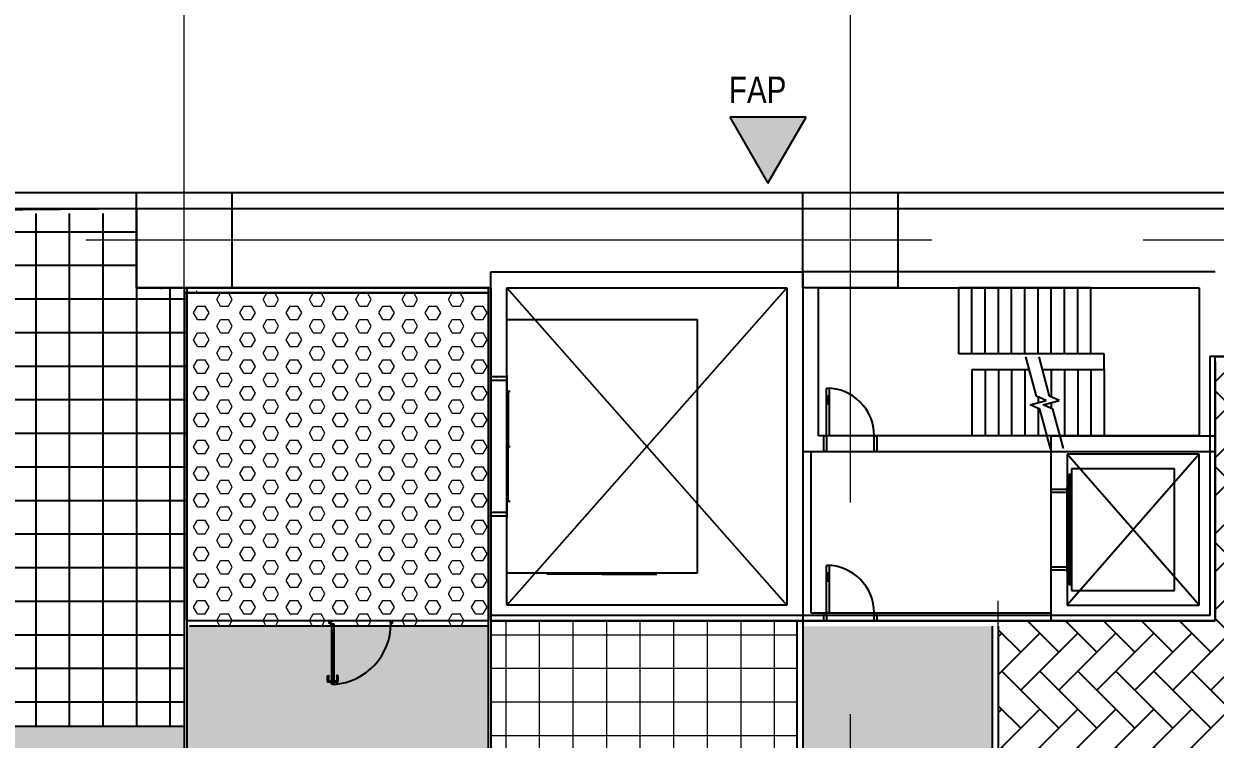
# Model space of a CAD drawing. Extents: x -14231 to 343475, y -171733 to 30720.
# Drawn here: x 233148 to 255682, y -67379 to -53855 of the extents above; entities that cross this region are included whole.
import ezdxf

# ---------------------------------------------------------------- set-up
doc = ezdxf.new("R2010")
doc.units = 0
doc.header["$LTSCALE"] = 8
doc.linetypes.add('IDA - Grid Line', pattern=[3500, 2000, -500, 500, -500])
doc.linetypes.add('Overhead', pattern=[992.1875, 595.3125, -396.875])
doc.layers.add('0-格栅板', color=90, linetype='CONTINUOUS')
doc.layers.add('000_CTCI_CSA', color=7, linetype='CONTINUOUS')
for name, color, linetype, lineweight in [('17% 高架沖孔地板', 4, 'CONTINUOUS', 0), ('25% 高架沖孔地板', 3, 'CONTINUOUS', 0), ('A-_ANOTGRID_E', 7, 'CONTINUOUS', 9), ('盲板', 1, 'CONTINUOUS', 0)]:
    doc.layers.add(name, color=color, linetype=linetype, lineweight=lineweight)
doc.styles.add('Arial', font='arial.ttf', dxfattribs={"width": 0.8, "height": 0.25})
pattern_1 = [(90, (-4111.6, 0), (-635, 0), []), (180, (-4111.6, 0), (0, -635), [])]

msp = doc.modelspace()

# ---------------------------------------------------------------- hatches: boundary and pattern name
at = {"layer": '0-格栅板'}
h = msp.add_hatch(dxfattribs=at)
h.set_pattern_fill('AR-HBONE', color=5, scale=5, angle=-90)
h.set_pattern_definition([(315, (-4111.63, 0), (718.4205, -1e-13), [1524, -508]), (45, (-3752.4, -359.2), (718.4205, -2e-13), [1524, -508])])
h.paths.add_polyline_path([(261382.2899, -60243.3464), (255682.2899, -60243.3464), (255682.2899, -65143.3464), (251580.0811, -65143.3465), (251580.0811, -65243.3579), (251579.5546, -70543.3464), (260482.2899, -70543.3464), (260482.2899, -69643.3464), (261382.2899, -69643.3464)])
h.paths.add_polyline_path([(260482.2899, -70543.3464), (251579.5546, -70543.3464), (251579.4652, -71443.5401), (260482.2899, -71444.83)])
h.paths.add_polyline_path([(273982.2899, -60243.3464), (261382.2899, -60243.3464), (261382.2899, -69643.3464), (262282.2899, -69643.3464), (262282.2899, -70543.3464), (273082.2899, -70543.3464), (273082.2899, -69643.3464), (273982.2899, -69643.3464)])
h.paths.add_polyline_path([(273082.2899, -70543.3464), (262282.2899, -70543.3464), (262282.2899, -71445.0908), (273082.2899, -71446.6556)])
h.paths.add_polyline_path([(286582.2899, -58843.3464), (285782.2899, -58843.3464), (285782.2899, -60243.3464), (273982.2899, -60243.3464), (273982.2899, -69643.3464), (274882.2899, -69643.3464), (274882.2899, -70543.3464), (285682.2899, -70543.3464), (285682.2899, -69643.3464), (286582.2899, -69643.3464), (286582.2899, -67143.3464)])
h.paths.add_polyline_path([(285682.2899, -70543.3464), (274882.2899, -70543.3464), (274882.2899, -71446.9164), (285682.2899, -71448.4812)])
h.paths.add_polyline_path([(290682.2899, -60543.3464), (297982.2899, -60543.3464), (297982.2899, -58843.3464), (297082.2899, -58843.3464), (297082.2899, -57943.3464), (287482.2899, -57943.3464), (287482.2899, -58843.3464), (286582.2899, -58843.3464), (286582.2899, -67143.3464), (286582.2899, -69643.3464), (287482.2899, -69643.3464), (287482.2899, -70543.3464), (290682.2899, -70543.3464)])
h.paths.add_polyline_path([(290682.2899, -70543.3464), (287482.2899, -70543.3464), (287482.2899, -71448.742), (290682.2899, -71449.2057)])
h.paths.add_polyline_path([(298532.2899, -58843.3464), (297982.2899, -58843.3464), (297982.2899, -60543.3464), (298532.2899, -60543.3464)])
h.paths.add_polyline_path([(297082.2899, -57443.3464), (287482.2899, -57443.3464), (287482.2899, -57943.3464), (297082.2899, -57943.3464)])
h.paths.add_polyline_path([(271518.9255, -64162.7219), (280078.5435, -64162.7219), (280078.5435, -62611.5623), (271518.9255, -62611.5623)], flags=9)
h.paths.add_polyline_path([(287975.0849, -60027.5605), (296535.0439, -60027.5605), (296535.0439, -58475.3777), (287975.0849, -58475.3777)], flags=24)
at = {"layer": '000_CTCI_CSA', "lineweight": 5, "true_color": 0x808080}
msp.add_hatch(color=8, dxfattribs=at).paths.add_polyline_path([(246500.6021, -55618.3464), (247222.2899, -56868.3464), (247943.9778, -55618.3464), (247809.875, -55618.3464)])
at = {"layer": '17% 高架沖孔地板'}
h = msp.add_hatch(dxfattribs=at)
h.set_pattern_fill('HEX', color=256, scale=46)
h.set_pattern_definition([(0, (-4111.63, 0), (0, 252.96602), [146.05, -292.1]), (120, (-4111.63, 0), (-219.075, -126.483), [146.05, -292.1]), (60, (-3965.58, 0), (-219.075, 126.483), [146.05, -292.1])])
h.paths.add_polyline_path([(236181.8294, -58843.3465), (235282.2899, -58843.3464), (237082.2899, -58943.3465), (241982.2899, -58943.3465), (241982.2899, -60593.3465), (242282.2899, -60593.3465), (242282.2899, -60528.3465), (241982.2899, -60528.3465), (242282.2899, -60593.3465), (241982.2899, -60593.3465), (241982.2899, -65143.3464), (241982.2899, -67143.3464), (241932.2899, -71493.3464), (241932.2899, -65243.3465), (236232.2899, -65243.3466), (236232.2899, -58943.3465), (236181.8427, -58943.3465), (236181.8427, -58943.3465), (236181.8468, -58843.3465)])
h = msp.add_hatch(dxfattribs=at)
h.set_pattern_fill('HEX', color=256, scale=46)
h.set_pattern_definition([(0, (91722.7, -123071.29), (0, 252.96602), [146.05, -292.1]), (120, (91722.7, -123071.29), (-219.075, -126.483), [146.05, -292.1]), (60, (91868.75, -123071.29), (-219.075, 126.483), [146.05, -292.1])])
h.paths.add_polyline_path([(298534.1431, -71443.3451), (297084.1431, -71443.3451), (297084.1431, -69643.3451), (298534.1431, -69643.3451), (298534.1431, -60593.3451), (290734.1431, -60593.3451), (290749.2271, -71499.2153), (251464.4664, -71493.5235), (251465.372, -65243.3465), (247882.291, -65243.3849), (247882.3381, -69643.3464), (249682.2899, -69643.3464), (249682.2899, -71443.3464), (247882.3574, -71443.3464), (247882.2899, -71493.3464), (241932.2899, -71493.3464), (237082.2899, -71493.3464), (235282.2899, -71443.3464), (235282.2899, -69643.3464), (236182.2899, -69643.3464), (236182.2899, -67140.6394), (223232.327, -67193.3464), (223234.1431, -69643.3451), (224484.1431, -69643.3451), (224484.1431, -71443.3451), (223234.1431, -71443.3451), (223234.1431, -82243.3451), (224484.1431, -82243.3451), (224484.1431, -84043.3451), (223234.1431, -84043.3451), (223234.1431, -87478.6374), (230846.9989, -87478.6374), (230846.9989, -90193.9269), (232282.2899, -90193.3464), (234722.2899, -90193.3464), (234722.2899, -120043.324), (237084.1431, -120043.324), (237084.1431, -121843.3451), (235284.1431, -121843.3451), (235284.1431, -123593.3716), (293882.2626, -123593.3715), (293882.2628, -123244.5518), (298534.5063, -123243.3449), (298534.1431, -121843.3451), (297084.1431, -121843.3451), (297084.1431, -120043.3451), (298534.1431, -120043.3451), (298534.1431, -109243.3451), (297084.1431, -109243.3451), (297084.1431, -107443.3451), (298534.1431, -107443.3451), (298534.1431, -96643.3451), (297084.1431, -96643.3451), (297084.1431, -94843.3451), (298534.1431, -94843.3451), (298534.1431, -84043.3451), (297084.1431, -84043.3451), (297084.1431, -82243.3451), (298534.1431, -82243.3451)])
h.paths.add_polyline_path([(235282.2899, -82243.3464), (237082.2899, -82243.3464), (237082.2899, -84043.3464), (235282.2899, -84043.3464)], flags=16)
h.paths.add_polyline_path([(235332.2899, -82293.3464), (237032.2899, -82293.3464), (237032.2899, -83993.3464), (235332.2899, -83993.3464)], flags=0)
h.paths.add_polyline_path([(238654.7109, -77593.3464), (241094.7109, -77593.3464), (243714.7109, -77592.7687), (246154.7109, -77593.3464), (246154.7109, -119893.3464), (243714.7109, -119893.3464), (241094.7109, -119893.6353), (238654.7109, -119893.3464)], flags=16)
h.paths.add_polyline_path([(247882.2899, -82243.3464), (249682.2899, -82243.3464), (249682.2899, -84043.3464), (247882.2899, -84043.3464)], flags=16)
h.paths.add_polyline_path([(247932.2899, -82293.3464), (249632.2899, -82293.3464), (249632.2899, -83993.3464), (247932.2899, -83993.3464)], flags=0)
h.paths.add_polyline_path([(235282.2899, -94843.3464), (237082.2899, -94843.3464), (237082.2899, -96643.3464), (235282.2899, -96643.3464)], flags=16)
h.paths.add_polyline_path([(235332.2899, -94893.3464), (237032.2899, -94893.3464), (237032.2899, -96593.3464), (235332.2899, -96593.3464)], flags=0)
h.paths.add_polyline_path([(251254.7109, -77593.3464), (253694.7109, -77593.3464), (256314.7109, -77592.7687), (258754.7109, -77593.3464), (258754.7109, -119893.3464), (256314.7109, -119893.3464), (253694.7109, -119893.6353), (251254.7109, -119893.3464)], flags=16)
h.paths.add_polyline_path([(247882.2899, -94843.3464), (249682.2899, -94843.3464), (249682.2899, -96643.3464), (247882.2899, -96643.3464)], flags=16)
h.paths.add_polyline_path([(247932.2899, -94893.3464), (249632.2899, -94893.3464), (249632.2899, -96593.3464), (247932.2899, -96593.3464)], flags=0)
h.paths.add_polyline_path([(260482.2899, -82243.3464), (262282.2899, -82243.3464), (262282.2899, -84043.3464), (260482.2899, -84043.3464)], flags=16)
h.paths.add_polyline_path([(260532.2899, -82293.3464), (262232.2899, -82293.3464), (262232.2899, -83993.3464), (260532.2899, -83993.3464)], flags=0)
h.paths.add_polyline_path([(235282.2899, -107443.3464), (237082.2899, -107443.3464), (237082.2899, -109243.3464), (235282.2899, -109243.3464)], flags=16)
h.paths.add_polyline_path([(235332.2899, -107493.3464), (237032.2899, -107493.3464), (237032.2899, -109193.3464), (235332.2899, -109193.3464)], flags=0)
h.paths.add_polyline_path([(263854.7109, -77593.3464), (266294.7109, -77593.3464), (268914.7109, -77592.7687), (271354.7109, -77593.3464), (271354.7109, -119893.3464), (268914.7109, -119893.3464), (268914.7109, -119893.0576), (266294.7109, -119893.6353), (263854.7109, -119893.3464)], flags=16)
h.paths.add_polyline_path([(260482.2899, -94843.3464), (262282.2899, -94843.3464), (262282.2899, -96643.3464), (260482.2899, -96643.3464)], flags=16)
h.paths.add_polyline_path([(260532.2899, -94893.3464), (262232.2899, -94893.3464), (262232.2899, -96593.3464), (260532.2899, -96593.3464)], flags=0)
h.paths.add_polyline_path([(247882.2899, -107443.3464), (249682.2899, -107443.3464), (249682.2899, -109243.3464), (247882.2899, -109243.3464)], flags=16)
h.paths.add_polyline_path([(247932.2899, -107493.3464), (249632.2899, -107493.3464), (249632.2899, -109193.3464), (247932.2899, -109193.3464)], flags=0)
h.paths.add_polyline_path([(273082.2899, -82243.3464), (274882.2899, -82243.3464), (274882.2899, -84043.3464), (273082.2899, -84043.3464)], flags=16)
h.paths.add_polyline_path([(260482.2899, -107443.3464), (262282.2899, -107443.3464), (262282.2899, -109243.3464), (260482.2899, -109243.3464)], flags=16)
h.paths.add_polyline_path([(273132.2899, -82293.3464), (274832.2899, -82293.3464), (274832.2899, -83993.3464), (273132.2899, -83993.3464)], flags=0)
h.paths.add_polyline_path([(260532.2899, -107493.3464), (262232.2899, -107493.3464), (262232.2899, -109193.3464), (260532.2899, -109193.3464)], flags=0)
h.paths.add_polyline_path([(276454.7109, -77593.3464), (278894.7109, -77593.3464), (281514.7109, -77592.7687), (283954.7109, -77593.3464), (283954.7109, -119893.3464), (281514.7109, -119893.3464), (278894.7109, -119893.6353), (276454.7109, -119893.3464)], flags=16)
h.paths.add_polyline_path([(273082.2899, -94843.3464), (274882.2899, -94843.3464), (274882.2899, -96643.3464), (273082.2899, -96643.3464)], flags=16)
h.paths.add_polyline_path([(273132.2899, -94893.3464), (274832.2899, -94893.3464), (274832.2899, -96593.3464), (273132.2899, -96593.3464)], flags=0)
h.paths.add_polyline_path([(247882.2899, -120043.3464), (249682.2899, -120043.3464), (249682.2899, -121843.3464), (247882.2899, -121843.3464)], flags=16)
h.paths.add_polyline_path([(247932.2899, -120093.3464), (249632.2899, -120093.3464), (249632.2899, -121793.3464), (247932.2899, -121793.3464)], flags=0)
h.paths.add_polyline_path([(273082.2899, -107443.3464), (274882.2899, -107443.3464), (274882.2899, -109243.3464), (273082.2899, -109243.3464)], flags=16)
h.paths.add_polyline_path([(273132.2899, -107493.3464), (274832.2899, -107493.3464), (274832.2899, -109193.3464), (273132.2899, -109193.3464)], flags=0)
h.paths.add_polyline_path([(260482.2899, -120043.3464), (262282.2899, -120043.3464), (262282.2899, -121843.3464), (260482.2899, -121843.3464)], flags=16)
h.paths.add_polyline_path([(260532.2899, -120093.3464), (262232.2899, -120093.3464), (262232.2899, -121793.3464), (260532.2899, -121793.3464)], flags=0)
h.paths.add_polyline_path([(285682.2899, -82243.3464), (287482.2899, -82243.3464), (287482.2899, -84043.3464), (285682.2899, -84043.3464)], flags=16)
h.paths.add_polyline_path([(285732.2899, -82293.3464), (287432.2899, -82293.3464), (287432.2899, -83993.3464), (285732.2899, -83993.3464)], flags=0)
h.paths.add_polyline_path([(285682.2899, -94843.3464), (287482.2899, -94843.3464), (287482.2899, -96643.3464), (285682.2899, -96643.3464)], flags=16)
h.paths.add_polyline_path([(285732.2899, -94893.3464), (287432.2899, -94893.3464), (287432.2899, -96593.3464), (285732.2899, -96593.3464)], flags=0)
h.paths.add_polyline_path([(289054.7109, -77593.3464), (291494.7109, -77593.3464), (293114.7109, -77593.202), (295554.7109, -77593.3464), (295554.7109, -119893.3464), (293114.7109, -119893.3464), (293114.7109, -119893.4909), (291494.7109, -119893.6353), (289054.7109, -119893.3464)], flags=16)
h.paths.add_polyline_path([(273082.2899, -120043.3464), (274882.2899, -120043.3464), (274882.2899, -121843.3464), (273082.2899, -121843.3464)], flags=16)
h.paths.add_polyline_path([(273132.2899, -120093.3464), (274832.2899, -120093.3464), (274832.2899, -121793.3464), (273132.2899, -121793.3464)], flags=0)
h.paths.add_polyline_path([(285682.2899, -107443.3464), (287482.2899, -107443.3464), (287482.2899, -109243.3464), (285682.2899, -109243.3464)], flags=16)
h.paths.add_polyline_path([(285732.2899, -107493.3464), (287432.2899, -107493.3464), (287432.2899, -109193.3464), (285732.2899, -109193.3464)], flags=0)
h.paths.add_polyline_path([(285682.2899, -120043.3464), (287482.2899, -120043.3464), (287482.2899, -121843.3464), (285682.2899, -121843.3464)], flags=16)
h.paths.add_polyline_path([(285732.2899, -120093.3464), (287432.2899, -120093.3464), (287432.2899, -121793.3464), (285732.2899, -121793.3464)], flags=0)
h.paths.add_polyline_path([(241932.2899, -65243.3465), (236232.2899, -65243.3466), (236232.2899, -67140.4359), (236232.2899, -69643.3464), (237082.2899, -69643.3464), (237082.2899, -71443.3464), (241932.2899, -71443.3464)], flags=17)
at = {"layer": '盲板', "lineweight": -3}
h = msp.add_hatch(dxfattribs=at)
h.set_pattern_fill('ANSI37', color=256, scale=200, angle=45)
h.set_pattern_definition(pattern_1)
h.paths.add_polyline_path([(235282.2899, -57443.2071), (235282.2899, -58843.3464), (236232.2899, -58843.3464), (236182.9375, -67140.4359), (223232.9375, -67140.4359), (223232.9375, -58893.3464), (224532.2899, -58893.3464), (224532.2899, -57443.3464)])
at = {"layer": '盲板'}
h = msp.add_hatch(dxfattribs=at)
h.set_pattern_fill('ANSI37', color=256, scale=200, angle=45)
h.set_pattern_definition(pattern_1)
h.paths.add_polyline_path([(247767.5809, -65143.3465), (241982.2899, -65143.3465), (241982.2899, -70543.3464), (247767.6387, -70543.3464)])
h.paths.add_polyline_path([(247767.6387, -70543.3464), (241982.2899, -70543.3464), (241982.2899, -71443.3464), (247767.6484, -71443.3464)])

# ---------------------------------------------------------------- linework, layer by layer
at = {"layer": '000_CTCI_CSA', "color": 8, "true_color": 0x808080}
for p, q in [((247943.9778, -55618.3464), (246500.6021, -55618.3464)), ((246500.6021, -55618.3464), (247222.2899, -56868.3464)), ((247943.9778, -55618.3464), (246500.6021, -55618.3464)), ((246500.6021, -55618.3464), (247222.2899, -56868.3464)), ((247222.2899, -56868.3464), (247943.9778, -55618.3464)), ((247222.2899, -56868.3464), (247943.9778, -55618.3464)), ((241982.2899, -65143.3465), (241982.2899, -58543.3465)), ((241982.2899, -58543.3465), (247882.2899, -58543.3465)), ((247882.2899, -58543.3464), (247882.2899, -61943.3464)), ((255682.2899, -58543.3464), (247882.2899, -58543.3464)), ((247882.2899, -58543.3465), (247882.2899, -65143.3465)), ((241982.2899, -58843.3464), (235282.2899, -58843.3464)), ((241982.2899, -65143.3465), (241982.2899, -58843.3464)), ((241982.2899, -58843.3464), (241982.2899, -65143.3464)), ((242282.2899, -58843.3465), (247582.2899, -58843.3465)), ((242282.2899, -64843.3465), (242282.2899, -58843.3465)), ((247582.2899, -58843.3465), (242282.2899, -64843.3465)), ((242282.2899, -58843.3465), (247582.2899, -64843.3465)), ((242282.2899, -64843.3465), (242282.2899, -58843.3465)), ((242282.2899, -58843.3465), (247582.2899, -58843.3465)), ((247582.2899, -58843.3465), (247582.2899, -64843.3465)), ((247582.2899, -58843.3465), (247582.2899, -64843.3465)), ((248182.2899, -61643.3464), (248182.2899, -58843.3464)), ((248182.2899, -58843.3464), (255382.2899, -58843.3464)), ((255382.2899, -58843.3464), (255382.2899, -61643.3464)), ((242282.2899, -59443.3465), (245882.2899, -59443.3465)), ((242282.2899, -64243.3465), (242282.2899, -59443.3465)), ((245882.2899, -59443.3465), (245882.2899, -64243.3465)), ((248182.2899, -61643.3464), (248182.2899, -59893.3464)), ((252299.9375, -60897.6056), (252100.1169, -60151.8649)), ((285682.2899, -60143.3464), (255582.2899, -60143.3464)), ((255582.2899, -60143.3464), (255582.2899, -65043.3464)), ((255682.2899, -65143.3464), (255682.2899, -60143.3464)), ((255682.2899, -60143.3464), (285682.2899, -60143.3464)), ((255682.2899, -60243.3464), (255682.2899, -65143.3464)), ((242282.2899, -60528.3465), (241982.2899, -60528.3465)), ((241982.2899, -60528.3465), (241982.2899, -60593.3465)), ((241982.2899, -60593.3465), (242282.2899, -60593.3465)), ((242282.2899, -60498.3465), (242282.2899, -61843.3465)), ((242292.2899, -60498.3465), (242282.2899, -60498.3465)), ((242282.2899, -60593.3465), (242282.2899, -60528.3465)), ((242292.2899, -61843.3465), (242292.2899, -60498.3465)), ((251082.2899, -60393.3464), (251082.2899, -61643.3464)), ((251082.2899, -60393.3464), (251332.2899, -60393.3464)), ((251332.2899, -60393.3464), (251582.2899, -60393.3464)), ((251332.2899, -60393.3464), (251332.2899, -61643.3464)), ((251582.2899, -60393.3464), (251832.2899, -60393.3464)), ((251582.2899, -60393.3464), (251582.2899, -61643.3464)), ((251832.2899, -60393.3464), (252082.2899, -60393.3464)), ((251832.2899, -60393.3464), (251832.2899, -61643.3464)), ((252082.2899, -60393.3464), (252164.8217, -60393.3464)), ((252082.2899, -60393.3464), (252082.2899, -61643.3464)), ((242312.2899, -60803.3465), (242312.2899, -61843.3465)), ((242347.2899, -60803.3465), (242312.2899, -60803.3465)), ((248332.2899, -60743.3464), (248382.2899, -60743.3464)), ((248332.2899, -61643.3464), (248332.2899, -60743.3464)), ((248382.2899, -60743.3464), (248382.2899, -61643.3464)), ((248382.2899, -60893.3464), (248332.2899, -60893.3464)), ((248382.2899, -60918.3464), (248332.2899, -60918.3464)), ((248382.2899, -61018.3464), (248332.2899, -61018.3464)), ((248382.2899, -61043.3464), (248332.2899, -61043.3464)), ((248357.2899, -60918.3464), (248357.2899, -61018.3464)), ((252181.364, -61058.7869), (252483.2158, -60977.9059)), ((252364.6423, -61139.0871), (252181.364, -61058.7869)), ((252483.2158, -60977.9059), (252299.9375, -60897.6056)), ((252332.2899, -60911.7803), (252332.2899, -61018.3464)), ((252332.2899, -61124.9125), (252332.2899, -61643.3464)), ((252564.4629, -61884.8278), (252364.6423, -61139.0871)), ((255382.2899, -61643.3464), (248182.2899, -61643.3464)), ((248282.2899, -61943.3464), (248282.2899, -61643.3464)), ((248282.2899, -61643.3464), (248332.2899, -61643.3464)), ((248382.2899, -61643.3464), (248332.2899, -61643.3464)), ((248332.2899, -61643.3464), (248332.2899, -61943.3464)), ((249232.2899, -61943.3464), (249232.2899, -61643.3464)), ((249232.2899, -61643.3464), (249282.2899, -61643.3464)), ((249282.2899, -61643.3464), (249282.2899, -61943.3464)), ((252582.2899, -65143.3464), (252582.2899, -61643.3464)), ((252582.2899, -61643.3464), (255682.2899, -61643.3464)), ((255682.2899, -61643.3464), (255682.2899, -65143.3464)), ((242282.2899, -61843.3465), (242282.2899, -63188.3465)), ((242292.2899, -61843.3465), (242282.2899, -61843.3465)), ((242282.2899, -61843.3465), (242292.2899, -61843.3465)), ((242292.2899, -63188.3465), (242292.2899, -61843.3465)), ((242312.2899, -62883.3465), (242312.2899, -61843.3465)), ((242312.2899, -61843.3465), (242347.2899, -61843.3465)), ((242312.2899, -61843.3465), (242347.2899, -61843.3465)), ((247882.2899, -61943.3464), (255682.2899, -61943.3464)), ((247882.2899, -61943.3464), (247882.2899, -65143.3464)), ((248032.2899, -61943.3464), (248032.2899, -64993.3464)), ((248332.2899, -61943.3464), (248282.2899, -61943.3464)), ((249282.2899, -61943.3464), (249232.2899, -61943.3464)), ((252882.2899, -61993.3464), (252882.2899, -64843.3464)), ((255382.2899, -61993.3464), (252882.2899, -61993.3464)), ((255382.2899, -61993.3464), (252882.2899, -64843.3464)), ((255382.2899, -64843.3464), (252882.2899, -61993.3464)), ((255382.2899, -64843.3464), (255382.2899, -61993.3464)), ((252912.2899, -62378.3464), (252912.2899, -63418.3464)), ((252947.2899, -62378.3464), (252912.2899, -62378.3464)), ((252947.2899, -63418.3464), (252947.2899, -62378.3464)), ((252962.2899, -62268.3464), (252962.2899, -64568.3464)), ((254912.2899, -62268.3464), (252962.2899, -62268.3464)), ((254912.2899, -64568.3464), (254912.2899, -62268.3464)), ((252882.2899, -63418.3464), (252882.2899, -62623.3464)), ((252882.2899, -62623.3464), (252892.2899, -62623.3464)), ((252892.2899, -62623.3464), (252892.2899, -63418.3464)), ((252582.2899, -62718.3464), (252582.2899, -62653.3464)), ((252582.2899, -62653.3464), (252882.2899, -62653.3464)), ((252882.2899, -62718.3464), (252582.2899, -62718.3464)), ((252882.2899, -62653.3464), (252882.2899, -62718.3464)), ((242282.2899, -63093.3465), (241982.2899, -63093.3465)), ((241982.2899, -63093.3465), (241982.2899, -63158.3465)), ((242282.2899, -63158.3465), (242282.2899, -63093.3465)), ((242347.2899, -62883.3465), (242312.2899, -62883.3465)), ((241982.2899, -63158.3465), (242282.2899, -63158.3465)), ((242282.2899, -63188.3465), (242292.2899, -63188.3465)), ((252892.2899, -63418.3464), (252882.2899, -63418.3464)), ((252882.2899, -64213.3464), (252882.2899, -63418.3464)), ((252882.2899, -63418.3464), (252892.2899, -63418.3464)), ((252892.2899, -63418.3464), (252892.2899, -64213.3464)), ((252912.2899, -63418.3464), (252947.2899, -63418.3464)), ((252912.2899, -64458.3464), (252912.2899, -63418.3464)), ((252912.2899, -63418.3464), (252947.2899, -63418.3464)), ((252947.2899, -63418.3464), (252947.2899, -64458.3464)), ((248332.2899, -64993.3464), (248332.2899, -64093.3464)), ((248332.2899, -64093.3464), (248382.2899, -64093.3464)), ((248382.2899, -64093.3464), (248382.2899, -64993.3464)), ((252582.2899, -64183.3464), (252582.2899, -64118.3464)), ((252582.2899, -64118.3464), (252882.2899, -64118.3464)), ((252882.2899, -64183.3464), (252582.2899, -64183.3464)), ((252882.2899, -64118.3464), (252882.2899, -64183.3464)), ((252892.2899, -64213.3464), (252882.2899, -64213.3464)), ((245882.2899, -64243.3465), (242282.2899, -64243.3465)), ((244082.2899, -64258.3465), (243042.2899, -64258.3465)), ((244082.2899, -64258.3465), (245122.2899, -64258.3465)), ((248382.2899, -64243.3464), (248332.2899, -64243.3464)), ((248382.2899, -64268.3464), (248332.2899, -64268.3464)), ((248382.2899, -64368.3464), (248332.2899, -64368.3464)), ((248382.2899, -64393.3464), (248332.2899, -64393.3464)), ((248357.2899, -64268.3464), (248357.2899, -64368.3464)), ((252947.2899, -64458.3464), (252912.2899, -64458.3464)), ((252962.2899, -64568.3464), (254912.2899, -64568.3464)), ((247582.2899, -64843.3465), (242282.2899, -64843.3465)), ((247582.2899, -64843.3465), (242282.2899, -64843.3465)), ((252882.2899, -64843.3464), (255382.2899, -64843.3464)), ((255582.2899, -65043.3464), (241982.2899, -65043.3464)), ((248032.2899, -64993.3464), (252582.2899, -64993.3464)), ((248282.2899, -64993.3464), (248332.2899, -64993.3464)), ((248282.2899, -65143.3464), (248282.2899, -64993.3464)), ((248382.2899, -64993.3464), (248332.2899, -64993.3464)), ((248332.2899, -64993.3464), (248332.2899, -65143.3464)), ((249232.2899, -64993.3464), (249282.2899, -64993.3464)), ((249232.2899, -65143.3464), (249232.2899, -64993.3464)), ((249282.2899, -64993.3464), (249282.2899, -65143.3464)), ((238921.0447, -65191.7938), (238921.0447, -65141.7938)), ((238921.0447, -65184.5764), (238921.0447, -65149.0112)), ((238926.2621, -65143.7938), (238950.2987, -65143.7938)), ((238950.7838, -65189.7938), (238926.2621, -65189.7938)), ((238950.2987, -65143.7938), (238966.8012, -65154.6338)), ((238960.4882, -65162.5764), (238952.349, -65162.5764)), ((238952.349, -65162.5764), (238952.349, -65188.2286)), ((238952.349, -65196.0578), (238952.349, -65170.9274)), ((238952.349, -65170.9274), (238954.9577, -65170.9274)), ((238954.9577, -65196.0578), (238952.349, -65196.0578)), ((238954.9577, -65170.9274), (238954.9577, -65196.0578)), ((238966.749, -65159.5503), (238958.8186, -65159.5503)), ((238958.8186, -65159.5503), (238958.8186, -65161.5329)), ((238958.8186, -65161.5329), (238960.4882, -65161.5329)), ((238962.6397, -65206.3485), (238962.6397, -65203.7398)), ((238962.6397, -65203.7398), (239009.5962, -65203.7398)), ((239009.5962, -65206.3485), (238962.6397, -65206.3485)), ((238965.0795, -65161.5329), (238966.749, -65161.5329)), ((238967.4795, -65162.5764), (238965.0795, -65162.5764)), ((238966.749, -65161.5329), (238966.749, -65159.5503)), ((238968.0012, -65157.0981), (238968.0012, -65162.0547)), ((238970.9875, -65317.4354), (238970.9875, -65201.1311)), ((238970.9875, -65201.1311), (239012.7267, -65201.1311)), ((239012.7267, -65317.4354), (238970.9875, -65317.4354)), ((238971.6136, -65329.5398), (238971.6136, -65316.705)), ((238972.5083, -65330.8717), (238971.6735, -65329.7239)), ((238971.9267, -65316.392), (239011.7875, -65316.392)), ((238972.6571, -65317.9572), (238972.6571, -65319.6267)), ((238972.6571, -65321.2963), (238972.6571, -65328.705)), ((238972.8658, -65328.9137), (238972.8658, -65328.9137)), ((238991.5441, -65317.6441), (238972.9702, -65317.6441)), ((238972.9702, -65319.9398), (238977.5615, -65319.9398)), ((238977.5615, -65320.9833), (238972.9702, -65320.9833)), ((238973.7006, -65320.9833), (238973.0745, -65320.9833)), ((238973.0745, -65320.9833), (238973.0745, -66236.3224)), ((238973.0745, -65329.1224), (238973.0745, -65330.6876)), ((238973.7006, -66236.3224), (238973.7006, -65320.9833)), ((238977.8745, -65320.2528), (238977.8745, -65320.6702)), ((238991.8571, -65317.3311), (238991.5441, -65317.6441)), ((238992.1702, -65317.6441), (238991.8571, -65317.3311)), ((239010.7441, -65317.6441), (238992.1702, -65317.6441)), ((239005.8397, -65320.6702), (239005.8397, -65320.2528)), ((239006.1528, -65319.9398), (239010.7441, -65319.9398)), ((239010.7441, -65320.9833), (239006.1528, -65320.9833)), ((239009.5962, -65203.7398), (239009.5962, -65206.3485)), ((239010.6397, -65320.9833), (239010.0136, -65320.9833)), ((239010.0136, -65320.9833), (239010.0136, -66236.3224)), ((239010.6397, -66236.3224), (239010.6397, -65320.9833)), ((239010.6397, -65330.6876), (239010.6397, -65329.1224)), ((239011.0571, -65319.6267), (239011.0571, -65317.9572)), ((239011.0571, -65328.705), (239011.0571, -65321.2963)), ((239012.0407, -65329.7239), (239011.2059, -65330.8717)), ((239012.1006, -65316.705), (239012.1006, -65329.5398)), ((239012.7267, -65201.1311), (239012.7267, -65317.4354)), ((240074.0882, -65157.0981), (240074.0882, -65162.0547)), ((240074.6099, -65162.5764), (240077.0099, -65162.5764)), ((240091.7907, -65143.7938), (240075.2882, -65154.6338)), ((240075.3403, -65159.5503), (240083.2708, -65159.5503)), ((240075.3403, -65161.5329), (240075.3403, -65159.5503)), ((240077.0099, -65161.5329), (240075.3403, -65161.5329)), ((240083.2708, -65161.5329), (240081.6012, -65161.5329)), ((240081.6012, -65162.5764), (240089.7403, -65162.5764)), ((240083.2708, -65159.5503), (240083.2708, -65161.5329)), ((240089.7403, -65162.5764), (240089.7403, -65188.2286)), ((240091.3056, -65189.7938), (240115.8273, -65189.7938)), ((240115.8273, -65143.7938), (240091.7907, -65143.7938)), ((240121.0447, -65184.5764), (240121.0447, -65149.0112)), ((241982.2899, -65143.3464), (255682.2899, -65143.3464)), ((255682.2899, -65143.3464), (241982.2899, -65143.3465)), ((247882.2899, -65143.3465), (241982.2899, -65143.3465)), ((241982.2899, -65143.3465), (241982.2899, -67143.3464)), ((247882.2899, -65143.3464), (252582.2899, -65143.3464)), ((248332.2899, -65143.3464), (248282.2899, -65143.3464)), ((249282.2899, -65143.3464), (249232.2899, -65143.3464)), ((255682.2899, -65143.3464), (252582.2899, -65143.3464)), ((238970.9875, -66345.2615), (238970.9875, -66239.8702)), ((238970.9875, -66239.8702), (239012.7267, -66239.8702)), ((238971.6136, -66240.6007), (238971.6136, -66227.7659)), ((238971.6735, -66227.5817), (238972.5083, -66226.4339)), ((239011.7875, -66240.9137), (238971.9267, -66240.9137)), ((238972.6571, -66228.6007), (238972.6571, -66236.0093)), ((238972.6571, -66237.6789), (238972.6571, -66239.3485)), ((238972.9702, -66236.3224), (238977.5615, -66236.3224)), ((238977.5615, -66237.3659), (238972.9702, -66237.3659)), ((238972.9702, -66239.6615), (238991.5441, -66239.6615)), ((238973.0745, -66226.618), (238973.0745, -66228.1833)), ((238973.0745, -66236.3224), (238973.7006, -66236.3224)), ((238977.8745, -66236.6354), (238977.8745, -66237.0528)), ((238991.5441, -66239.6615), (238991.8571, -66239.9746)), ((238991.8571, -66239.9746), (238992.1702, -66239.6615)), ((238992.1702, -66239.6615), (239010.7441, -66239.6615)), ((239005.8397, -66237.0528), (239005.8397, -66236.6354)), ((239006.1528, -66236.3224), (239010.7441, -66236.3224)), ((239010.7441, -66237.3659), (239006.1528, -66237.3659)), ((239010.0136, -66236.3224), (239010.6397, -66236.3224)), ((239010.6397, -66228.1833), (239010.6397, -66226.618)), ((239011.0571, -66236.0093), (239011.0571, -66228.6007)), ((239011.0571, -66239.3485), (239011.0571, -66237.6789)), ((239011.2059, -66226.4339), (239012.0407, -66227.5817)), ((239012.1006, -66227.7659), (239012.1006, -66240.6007)), ((239012.7267, -66239.8702), (239012.7267, -66345.2615)), ((239012.7267, -66345.2615), (238970.9875, -66345.2615)), ((239012.7267, -66265.8498), (239012.7267, -66317.7321)), ((239021.1973, -66265.8498), (239012.7267, -66265.8498)), ((239012.7267, -66317.7321), (239021.1973, -66317.7321)), ((239021.1973, -66317.7321), (239021.1973, -66265.8498)), ((239063.087, -66280.1439), (239021.1973, -66280.1439)), ((239021.1973, -66303.438), (239063.5502, -66303.438)), ((239063.5502, -66303.438), (239078.2417, -66302.8055))]:
    msp.add_line(p, q, dxfattribs=at)
at = {"layer": '000_CTCI_CSA', "color": 8, "lineweight": -3, "true_color": 0x808080}
for p, q in [((236181.8294, -58843.3464), (241982.2899, -58843.3464)), ((241982.2899, -58843.3465), (236181.8294, -58843.3465)), ((241932.2899, -58943.3465), (236181.8427, -58943.3465))]:
    msp.add_line(p, q, dxfattribs=at)
at = {"layer": '000_CTCI_CSA'}
for p, q in [((241882.2899, -58843.3465), (236181.8294, -58843.3465)), ((241882.2899, -58943.3465), (236181.8294, -58943.3465)), ((236182.2899, -58843.3465), (236182.2899, -69643.3464)), ((236232.2899, -58843.3465), (236232.2899, -69643.3464)), ((241932.2899, -58843.3464), (241932.2899, -71493.3464)), ((241982.2899, -58843.3464), (241982.2899, -71493.3464)), ((241932.2899, -65143.3465), (236282.2899, -65143.3466)), ((241932.2899, -65243.3465), (236282.2899, -65243.3466)), ((247767.5809, -65143.3476), (247767.6484, -71443.3464)), ((247882.2899, -65143.3464), (247882.3574, -71443.3452)), ((251465.372, -65243.3465), (251464.7561, -71443.6012)), ((251580.0811, -65243.3579), (251579.4652, -71443.6126))]:
    msp.add_line(p, q, dxfattribs=at)
at = {"layer": '000_CTCI_CSA', "color": 8, "linetype": 'Overhead', "true_color": 0x808080}
for p, q in [((250832.2899, -60093.3464), (250832.2899, -58843.3464)), ((253332.2899, -58843.3464), (250832.2899, -58843.3464)), ((251082.2899, -60093.3464), (251082.2899, -58843.3464)), ((251332.2899, -60093.3464), (251332.2899, -58843.3464)), ((251582.2899, -60093.3464), (251582.2899, -58843.3464)), ((251832.2899, -60093.3464), (251832.2899, -58843.3464)), ((252082.2899, -60093.3464), (252082.2899, -58843.3464)), ((252332.2899, -60093.3464), (252332.2899, -58843.3464)), ((252582.2899, -60093.3464), (252582.2899, -58843.3464)), ((252832.2899, -60093.3464), (252832.2899, -58843.3464)), ((253082.2899, -60093.3464), (253082.2899, -58843.3464)), ((253332.2899, -60093.3464), (253332.2899, -58843.3464)), ((253332.2899, -60093.3464), (250832.2899, -60093.3464)), ((252549.9375, -60897.6056), (252350.1169, -60151.8649)), ((253582.2899, -60093.3464), (253332.2899, -60093.3464)), ((253582.2899, -60393.3464), (253582.2899, -60093.3464)), ((252414.8217, -60393.3464), (253582.2899, -60393.3464)), ((252582.2899, -60393.3464), (252582.2899, -60911.7803)), ((252832.2899, -60393.3464), (252832.2899, -61643.3464)), ((253082.2899, -60393.3464), (253082.2899, -61643.3464)), ((253332.2899, -60393.3464), (253332.2899, -61643.3464)), ((253582.2899, -60393.3464), (253582.2899, -61643.3464)), ((252431.364, -61058.7869), (252733.2158, -60977.9059)), ((252614.6423, -61139.0871), (252431.364, -61058.7869)), ((252733.2158, -60977.9059), (252549.9375, -60897.6056)), ((252582.2899, -61018.3464), (252582.2899, -61124.9125)), ((252814.4629, -61884.8278), (252614.6423, -61139.0871)), ((252749.7582, -61643.3464), (253582.2899, -61643.3464))]:
    msp.add_line(p, q, dxfattribs=at)
at = {"layer": '000_CTCI_CSA', "color": 8, "true_color": 0x808080}
for points in [[(298882.2899, -57043.3464), (298882.2899, -134443.3464), (222682.2899, -134443.3464), (222682.2899, -57043.3464)], [(249682.2899, -57043.3464), (249682.2899, -58843.3464), (247882.2899, -58843.3464), (247882.2899, -57043.3464)], [(298582.2899, -57343.3464), (298582.2899, -134143.3464), (222982.2899, -134143.3464), (222982.2899, -57343.3464)], [(235282.2899, -57343.3464), (235282.2899, -58843.3464), (236182.9375, -58843.3464), (236182.9375, -67140.4359), (223232.9375, -67140.4359), (223232.9375, -58893.3464), (224532.2899, -58893.3464), (224532.2899, -57443.3464)], [(236232.2899, -58943.3465), (241932.2899, -58943.3465), (241932.2899, -65143.3465), (236232.2899, -65143.3465)], [(238970.9875, -66265.8498), (238970.9875, -66317.7321), (238962.517, -66317.7321), (238962.517, -66265.8498)]]:
    msp.add_lwpolyline(points, close=True, dxfattribs=at)
for points in [[(235282.2899, -58843.3464), (235282.2899, -57043.3464), (237082.2899, -57043.3464), (237082.2899, -58843.3464), (236181.8294, -58843.3464)], [(240121.0447, -65191.7938), (240121.0447, -65141.7938)]]:
    msp.add_lwpolyline(points, dxfattribs=at)
msp.add_lwpolyline([(238962.517, -66303.438), (238920.164, -66303.438), (238905.4725, -66302.8055, -0.3274951513), (238897.122, -66295.5619, -0.0898474918), (238894.7489, -66181.9136, -1.1448812629), (238915.2167, -66186.5401, 0.1370794299), (238915.138, -66274.6228, 0.3493567738), (238920.6272, -66280.1439), (238962.517, -66280.1439)], format="xyb", dxfattribs=at)
for centre, radius, start, end in [((248332.2899, -61643.3464), 900, 0, 90), ((248332.2899, -61643.3464), 900, 0, 90), ((248332.2899, -64993.3464), 900, 0, 90), ((248332.2899, -64993.3464), 900, 0, 90), ((238971.9267, -65316.705), 0.313, 90.00001023, 180.00001023), ((238971.9267, -65329.5398), 0.313, 180.00000522, 216.0273786), ((238972.7615, -65330.6876), 0.313, 216.02736508, 359.99999169), ((238972.9702, -65317.9572), 0.313, 90.00001023, 180.00001023), ((238972.9702, -65319.6267), 0.313, 179.99998977, 269.99998977), ((238972.9702, -65321.2963), 0.313, 90.00001023, 180.00001023), ((238972.8658, -65328.705), 0.2087, 180.00002045, 270.00002046), ((238972.8658, -65329.1224), 0.2087, 359.99997443, 89.99997443), ((238977.5615, -65320.2528), 0.313, 359.99998977, 89.99998977), ((238977.5615, -65320.6702), 0.313, 270.00001023, 0.00001023), ((239006.1528, -65320.2528), 0.313, 90.00001023, 180.00001023), ((239006.1528, -65320.6702), 0.313, 179.99998977, 269.99998977), ((239010.8484, -65329.1224), 0.2087, 90.00002557, 180.00002557), ((239010.9528, -65330.6876), 0.313, 180.00000831, 323.97263492), ((239010.7441, -65317.9572), 0.313, 359.99998977, 89.99998977), ((239010.7441, -65319.6267), 0.313, 270.00001023, 0.00001023), ((239010.7441, -65321.2963), 0.313, 359.99998977, 89.99998977), ((239010.8484, -65328.705), 0.2087, 269.99997954, 359.99997955), ((239011.7875, -65316.705), 0.313, 359.99998977, 89.99998977), ((239011.7875, -65329.5398), 0.313, 323.97261092, 359.9999843), ((238936.914, -65193.6963), 1152.8301, 274.18650818, 0.14693973), ((238971.9267, -66227.7659), 0.313, 143.97262084, 179.99999488), ((238971.9267, -66240.6007), 0.313, 179.99998975, 269.99998975), ((238972.7615, -66226.618), 0.313, 0.00000854, 143.9726354), ((238972.8658, -66228.6007), 0.2087, 89.99998463, 179.99998463), ((238972.9702, -66236.0093), 0.313, 180.00001708, 270.00001708), ((238972.9702, -66237.6789), 0.313, 90.00001025, 180.00001025), ((238972.9702, -66239.3485), 0.313, 179.99998975, 269.99998975), ((238972.8658, -66228.1833), 0.2087, 270.00002561, 0.00002561), ((238977.5615, -66236.6354), 0.313, 359.99998975, 89.99998975), ((238977.5615, -66237.0528), 0.313, 269.99998292, 359.99998292), ((239006.1528, -66236.6354), 0.313, 90.00001366, 180.00001366), ((239006.1528, -66237.0528), 0.313, 180.00001366, 270.00001366), ((239010.9528, -66226.618), 0.313, 36.02736435, 179.99998975), ((239010.8484, -66228.1833), 0.2087, 179.99997951, 269.99997951), ((239010.7441, -66236.0093), 0.313, 269.99998292, 359.99998292), ((239010.7441, -66237.6789), 0.313, 359.99998975, 89.99998975), ((239010.7441, -66239.3485), 0.313, 270.00001025, 0.00001025), ((239010.8484, -66228.6007), 0.2087, 0.00001537, 90.00001537), ((239011.7875, -66240.6007), 0.313, 270.00001025, 0.00001025), ((239011.7875, -66227.7659), 0.313, 0.00000512, 36.02737916)]:
    msp.add_arc(centre, radius, start, end, dxfattribs=at)
at = {"layer": '000_CTCI_CSA', "color": 8, "true_color": 0x808080, "extrusion": (9.86076e-32, 1.3636e-31, -1)}
for centre, major_axis, ratio, start_param, end_param in [((238926.2621, -65149.0112), (-3.6893, 3.6893), 1, 5.4977871438, 7.0685834706), ((238926.2621, -65184.5764), (3.6893, 3.6893), 1, 2.3561944902, 3.9269908162), ((238950.7838, -65188.2286), (1.1068, 1.1068), 1, 7.0685834706, 8.6393797974), ((238960.4882, -65162.0547), (-0.3689, 0.3689), 0.9999999999, 0.7853981634, 3.926990817), ((238965.0795, -65162.0547), (-0.3689, 0.3689), 0.9999999999, 3.926990817, 7.0685834706), ((238964.8708, -65157.0981), (2.2136, 2.2136), 1, 6.1622825429, 7.0685834715), ((238967.4795, -65162.0547), (0.3689, 0.3689), 1, 7.0685834706, 8.6393797971), ((240077.2186, -65157.0981), (-2.2136, 2.2136), 1, -0.7853981643, 0.1209027643), ((240074.6099, -65162.0547), (-0.3689, 0.3689), 1, -2.3561944899, -0.7853981634), ((240077.0099, -65162.0547), (0.3689, 0.3689), 0.9999999999, -0.7853981634, 2.3561944901), ((240081.6012, -65162.0547), (0.3689, 0.3689), 0.9999999999, 2.3561944901, 5.4977871437), ((240091.3056, -65188.2286), (-1.1068, 1.1068), 1, -2.3561944902, -0.7853981634), ((240115.8273, -65149.0112), (3.6893, 3.6893), 1, -0.7853981634, 0.7853981634), ((240115.8273, -65184.5764), (-3.6893, 3.6893), 1, 2.356194491, 3.926990817)]:
    msp.add_ellipse(centre, major_axis=major_axis, ratio=ratio, start_param=start_param, end_param=end_param, dxfattribs=at)
at = {"layer": '000_CTCI_CSA', "color": 8, "true_color": 0x808080}
for centre, major_axis, ratio, start_param, end_param in [((238957.0447, -65201.6528), (-5.165, -5.165), 1, 5.4977871438, 11.780972451), ((239078.4175, -66182.838), (7.487, 7.487), 1, 5.5852004124, 8.9965730651), ((238910.9137, -66230.7222), (163.6604, 0.0847), 0.9999999999, -0.2720854875, 0.2728360039), ((238774.1061, -66232.188), (-318.8476, 0.1612), 0.9999999999, 2.9420067164, 3.3004342739), ((239062.3629, -66273.9347), (4.4203, 4.4203), 1, 4.0430748642, 5.387481562), ((239077.4805, -66293.4928), (-6.607, 6.607), 1, 2.4377581493, 3.7037062303)]:
    msp.add_ellipse(centre, major_axis=major_axis, ratio=ratio, start_param=start_param, end_param=end_param, dxfattribs=at)
at = {"layer": '25% 高架沖孔地板'}
msp.add_line((251580.0811, -65243.3579), (251580.0811, -64766.8365), dxfattribs=at)
at = {"layer": 'A-_ANOTGRID_E', "color": 8, "linetype": 'IDA - Grid Line', "true_color": 0x808080}
for p, q in [((236182.2899, -146907.3875), (236182.2899, -47898.2452)), ((248782.2899, -146907.3875), (248782.2899, -47898.2452)), ((306322.8966, -57943.3464), (218813.0045, -57943.3464))]:
    msp.add_line(p, q, dxfattribs=at)

# ---------------------------------------------------------------- texts
at = {"layer": '000_CTCI_CSA', "color": 8, "true_color": 0x808080, "style": 'Arial', "width": 0.8}
msp.add_text('FAP', height=500, dxfattribs=at).set_placement((246485.2766, -55352.7492))

doc.saveas('drawing.dxf')
